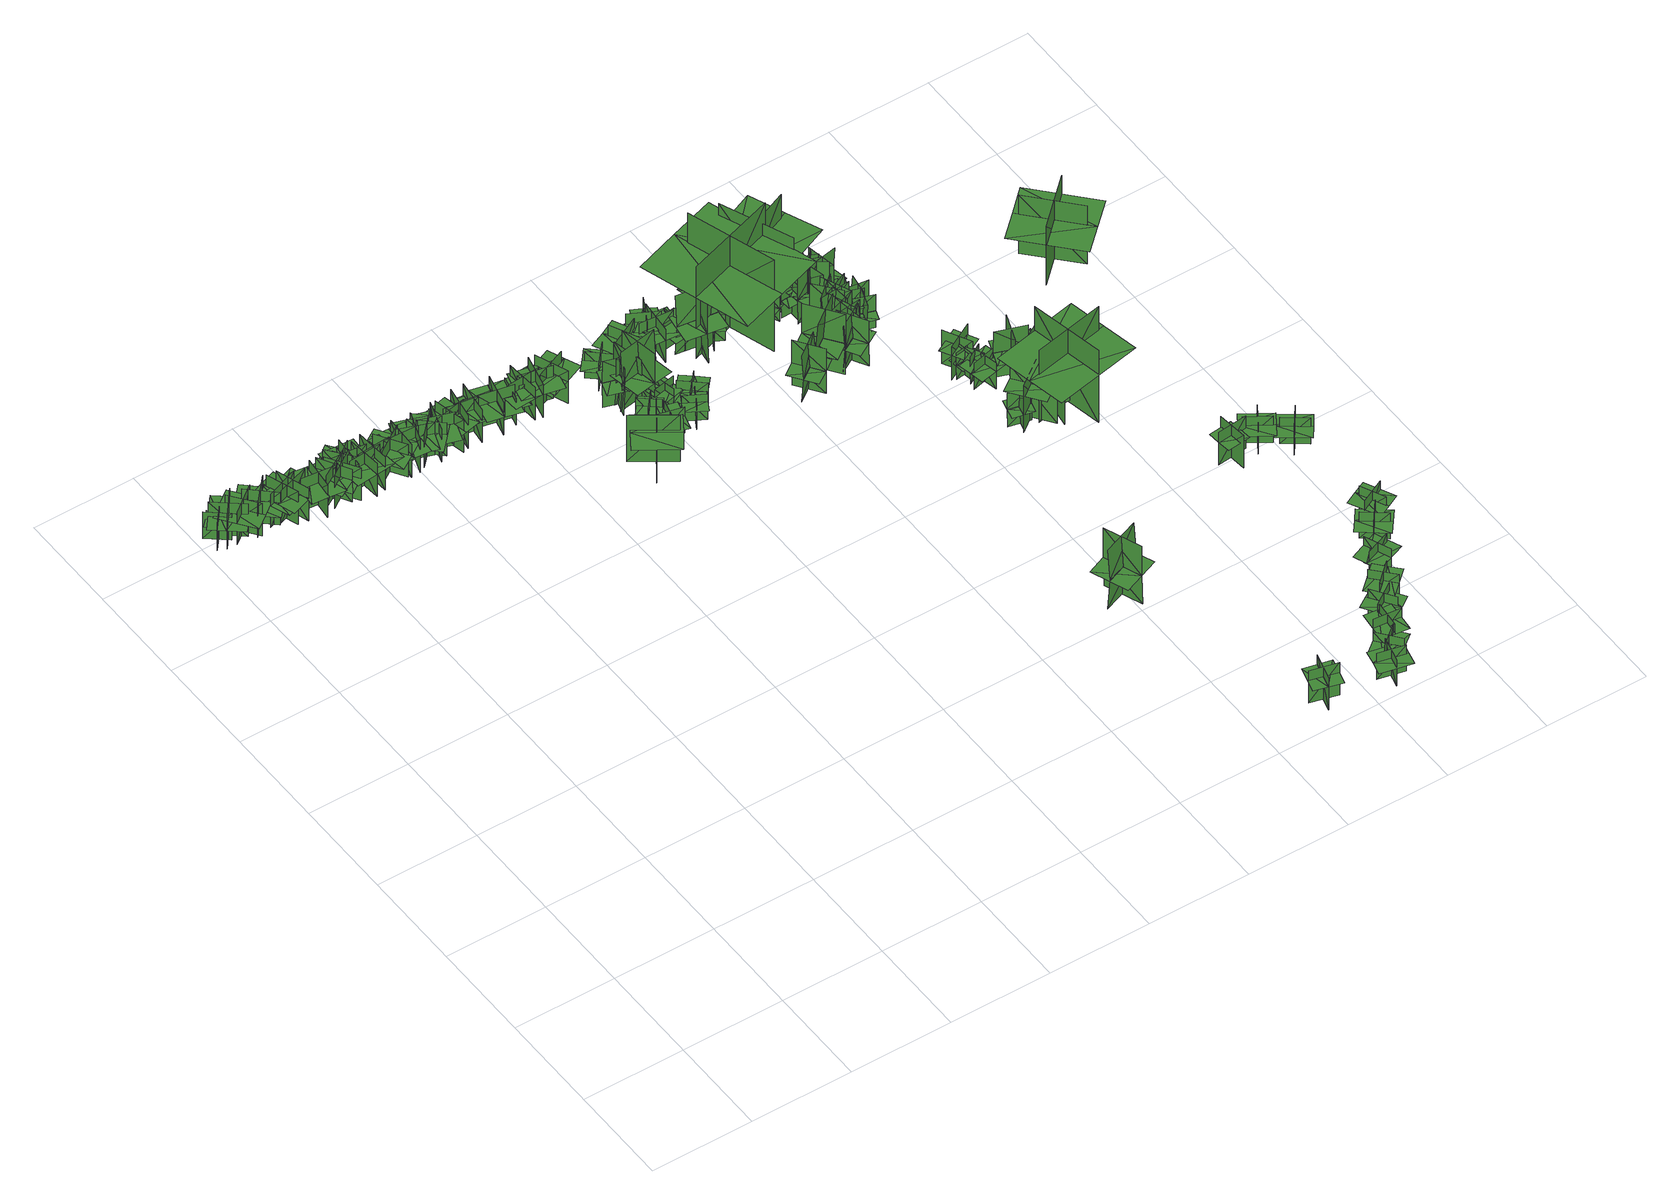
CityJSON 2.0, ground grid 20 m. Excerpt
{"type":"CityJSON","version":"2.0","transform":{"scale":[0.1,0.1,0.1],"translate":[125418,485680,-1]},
"CityObjects":{
"tree1":{"type":"SolitaryVegetationObject","geometry":[{"type":"MultiSurface","lod":"1","boundaries":[[[0,1,2]],[[0,2,3]],[[4,5,6]],[[4,6,7]],[[8,9,10]],[[8,10,11]],[[8,12,13]],[[8,13,9]]]}]},
"tree2":{"type":"SolitaryVegetationObject","geometry":[{"type":"MultiSurface","lod":"1","boundaries":[[[14,15,16]],[[14,16,17]],[[18,19,20]],[[18,20,21]],[[22,23,24]],[[22,24,25]],[[22,25,26]],[[22,26,27]]]}]},
"tree3":{"type":"SolitaryVegetationObject","geometry":[{"type":"MultiSurface","lod":"1","boundaries":[[[28,29,30]],[[28,30,31]],[[32,33,34]],[[32,34,35]],[[36,37,38]],[[36,38,39]],[[36,39,40]],[[36,40,41]]]}]},
"tree4":{"type":"SolitaryVegetationObject","geometry":[{"type":"MultiSurface","lod":"1","boundaries":[[[42,43,44]],[[42,44,45]],[[46,47,48]],[[46,48,49]],[[50,51,52]],[[50,52,53]],[[50,53,54]],[[50,54,55]]]}]},
"tree5":{"type":"SolitaryVegetationObject","geometry":[{"type":"MultiSurface","lod":"1","boundaries":[[[56,57,58]],[[56,58,59]],[[60,61,62]],[[60,62,63]],[[64,65,66]],[[64,66,67]],[[64,67,68]],[[64,68,69]]]}]},
"tree6":{"type":"SolitaryVegetationObject","geometry":[{"type":"MultiSurface","lod":"1","boundaries":[[[70,71,72]],[[70,72,73]],[[74,75,76]],[[74,76,77]],[[78,79,80]],[[78,80,81]],[[78,81,82]],[[78,82,83]]]}]},
"tree7":{"type":"SolitaryVegetationObject","geometry":[{"type":"MultiSurface","lod":"1","boundaries":[[[84,85,86]],[[84,86,87]],[[88,89,90]],[[88,90,91]],[[92,93,94]],[[92,94,95]],[[92,95,96]],[[92,96,97]]]}]},
"tree8":{"type":"SolitaryVegetationObject","geometry":[{"type":"MultiSurface","lod":"1","boundaries":[[[98,99,100]],[[98,100,101]],[[102,103,104]],[[102,104,105]],[[106,107,108]],[[106,108,109]],[[106,109,110]],[[106,110,111]]]}]},
"tree9":{"type":"SolitaryVegetationObject","geometry":[{"type":"MultiSurface","lod":"1","boundaries":[[[112,113,114]],[[112,114,115]],[[116,117,118]],[[116,118,119]],[[120,121,122]],[[120,122,123]],[[120,123,124]],[[120,124,125]]]}]},
"tree10":{"type":"SolitaryVegetationObject","geometry":[{"type":"MultiSurface","lod":"1","boundaries":[[[126,127,128]],[[126,128,129]],[[130,131,132]],[[130,132,133]],[[134,135,136]],[[134,136,137]],[[134,137,138]],[[134,138,139]]]}]},
"tree11":{"type":"SolitaryVegetationObject","geometry":[{"type":"MultiSurface","lod":"1","boundaries":[[[140,141,142]],[[140,142,143]],[[144,145,146]],[[144,146,147]],[[148,149,150]],[[148,150,151]],[[148,151,152]],[[148,152,153]]]}]},
"tree12":{"type":"SolitaryVegetationObject","geometry":[{"type":"MultiSurface","lod":"1","boundaries":[[[154,155,156]],[[154,156,157]],[[158,159,160]],[[158,160,161]],[[162,163,164]],[[162,164,165]],[[162,165,166]],[[162,166,167]]]}]},
"tree13":{"type":"SolitaryVegetationObject","geometry":[{"type":"MultiSurface","lod":"1","boundaries":[[[168,169,170]],[[168,170,171]],[[172,173,174]],[[172,174,175]],[[176,177,178]],[[176,178,179]],[[176,179,180]],[[176,180,181]]]}]},
"tree14":{"type":"SolitaryVegetationObject","geometry":[{"type":"MultiSurface","lod":"1","boundaries":[[[182,183,184]],[[182,184,185]],[[186,187,188]],[[186,188,189]],[[190,191,192]],[[190,192,193]],[[190,193,194]],[[190,194,195]]]}]},
"tree15":{"type":"SolitaryVegetationObject","geometry":[{"type":"MultiSurface","lod":"1","boundaries":[[[196,197,198]],[[196,198,199]],[[200,201,202]],[[200,202,203]],[[204,205,206]],[[204,206,207]],[[204,207,208]],[[204,208,209]]]}]},
"tree16":{"type":"SolitaryVegetationObject","geometry":[{"type":"MultiSurface","lod":"1","boundaries":[[[210,211,212]],[[210,212,213]],[[214,215,216]],[[214,216,217]],[[218,219,220]],[[218,220,221]],[[218,221,222]],[[218,222,223]]]}]},
"tree17":{"type":"SolitaryVegetationObject","geometry":[{"type":"MultiSurface","lod":"1","boundaries":[[[224,225,226]],[[224,226,227]],[[228,229,230]],[[228,230,231]],[[232,233,234]],[[232,234,235]],[[232,235,236]],[[232,236,237]]]}]},
"tree18":{"type":"SolitaryVegetationObject","geometry":[{"type":"MultiSurface","lod":"1","boundaries":[[[238,239,240]],[[238,240,241]],[[242,243,244]],[[242,244,245]],[[246,247,248]],[[246,248,249]],[[246,249,250]],[[246,250,251]]]}]},
"tree19":{"type":"SolitaryVegetationObject","geometry":[{"type":"MultiSurface","lod":"1","boundaries":[[[252,253,254]],[[252,254,255]],[[256,257,258]],[[256,258,259]],[[260,261,262]],[[260,262,263]],[[260,263,264]],[[260,264,265]]]}]},
"tree20":{"type":"SolitaryVegetationObject","geometry":[{"type":"MultiSurface","lod":"1","boundaries":[[[266,267,268]],[[266,268,269]],[[270,271,272]],[[270,272,273]],[[274,275,276]],[[274,276,277]],[[274,277,278]],[[274,278,279]]]}]},
"tree21":{"type":"SolitaryVegetationObject","geometry":[{"type":"MultiSurface","lod":"1","boundaries":[[[280,281,282]],[[280,282,283]],[[284,285,286]],[[284,286,287]],[[288,289,290]],[[288,290,291]],[[288,291,292]],[[288,292,293]]]}]},
"tree22":{"type":"SolitaryVegetationObject","geometry":[{"type":"MultiSurface","lod":"1","boundaries":[[[294,295,296]],[[294,296,297]],[[298,299,300]],[[298,300,301]],[[302,303,304]],[[302,304,305]],[[302,305,306]],[[302,306,307]]]}]},
"tree23":{"type":"SolitaryVegetationObject","geometry":[{"type":"MultiSurface","lod":"1","boundaries":[[[308,309,310]],[[308,310,311]],[[312,313,314]],[[312,314,315]],[[316,317,318]],[[316,318,319]],[[316,319,320]],[[316,320,321]]]}]},
"tree24":{"type":"SolitaryVegetationObject","geometry":[{"type":"MultiSurface","lod":"1","boundaries":[[[322,323,324]],[[322,324,325]],[[326,327,328]],[[326,328,329]],[[330,331,332]],[[330,332,333]],[[330,333,334]],[[330,334,335]]]}]},
"tree25":{"type":"SolitaryVegetationObject","geometry":[{"type":"MultiSurface","lod":"1","boundaries":[[[336,337,338]],[[336,338,339]],[[340,341,342]],[[340,342,343]],[[344,345,346]],[[344,346,347]],[[344,347,348]],[[344,348,349]]]}]},
"tree26":{"type":"SolitaryVegetationObject","geometry":[{"type":"MultiSurface","lod":"1","boundaries":[[[350,351,352]],[[350,352,353]],[[354,355,356]],[[354,356,357]],[[358,359,360]],[[358,360,361]],[[358,361,362]],[[358,362,363]]]}]},
"tree27":{"type":"SolitaryVegetationObject","geometry":[{"type":"MultiSurface","lod":"1","boundaries":[[[364,365,366]],[[364,366,367]],[[368,369,370]],[[368,370,371]],[[372,373,374]],[[372,374,375]],[[372,375,376]],[[372,376,377]]]}]},
"tree28":{"type":"SolitaryVegetationObject","geometry":[{"type":"MultiSurface","lod":"1","boundaries":[[[378,379,380]],[[378,380,381]],[[382,383,384]],[[382,384,385]],[[386,387,388]],[[386,388,389]],[[386,389,390]],[[386,390,391]]]}]},
"tree29":{"type":"SolitaryVegetationObject","geometry":[{"type":"MultiSurface","lod":"1","boundaries":[[[392,393,394]],[[392,394,395]],[[396,397,398]],[[396,398,399]],[[400,401,402]],[[400,402,403]],[[400,403,404]],[[400,404,405]]]}]},
"tree30":{"type":"SolitaryVegetationObject","geometry":[{"type":"MultiSurface","lod":"1","boundaries":[[[406,407,408]],[[406,408,409]],[[410,411,412]],[[410,412,413]],[[414,415,411]],[[414,411,410]],[[416,417,407]],[[416,407,406]],[[406,407,418]],[[406,418,419]],[[406,420,421]],[[406,421,407]]]}]},
"tree31":{"type":"SolitaryVegetationObject","geometry":[{"type":"MultiSurface","lod":"1","boundaries":[[[422,423,424]],[[422,424,425]],[[426,427,428]],[[426,428,429]],[[430,431,427]],[[430,427,426]],[[432,433,423]],[[432,423,422]],[[422,423,434]],[[422,434,435]],[[422,436,437]],[[422,437,423]]]}]},
"tree32":{"type":"SolitaryVegetationObject","geometry":[{"type":"MultiSurface","lod":"1","boundaries":[[[438,439,440]],[[438,440,441]],[[442,443,444]],[[442,444,445]],[[446,447,443]],[[446,443,442]],[[448,449,439]],[[448,439,438]],[[438,439,450]],[[438,450,451]],[[438,452,453]],[[438,453,439]]]}]},
"tree33":{"type":"SolitaryVegetationObject","geometry":[{"type":"MultiSurface","lod":"1","boundaries":[[[454,455,456]],[[454,456,457]],[[458,459,460]],[[458,460,461]],[[462,463,464]],[[462,464,465]],[[462,465,466]],[[462,466,467]]]}]},
"tree34":{"type":"SolitaryVegetationObject","geometry":[{"type":"MultiSurface","lod":"1","boundaries":[[[468,469,470]],[[468,470,471]],[[472,473,474]],[[472,474,475]],[[476,477,478]],[[476,478,479]],[[476,479,480]],[[476,480,481]]]}]},
"tree35":{"type":"SolitaryVegetationObject","geometry":[{"type":"MultiSurface","lod":"1","boundaries":[[[482,483,484]],[[482,484,485]],[[486,487,488]],[[486,488,489]],[[490,491,492]],[[490,492,493]],[[490,493,494]],[[490,494,495]]]}]},
"tree36":{"type":"SolitaryVegetationObject","geometry":[{"type":"MultiSurface","lod":"1","boundaries":[[[496,497,498]],[[496,498,499]],[[500,501,502]],[[500,502,503]],[[504,505,506]],[[504,506,507]],[[504,507,508]],[[504,508,509]]]}]},
"tree37":{"type":"SolitaryVegetationObject","geometry":[{"type":"MultiSurface","lod":"1","boundaries":[[[510,511,512]],[[510,512,513]],[[514,515,516]],[[514,516,517]],[[518,519,520]],[[518,520,521]],[[518,521,522]],[[518,522,523]]]}]},
"tree38":{"type":"SolitaryVegetationObject","geometry":[{"type":"MultiSurface","lod":"1","boundaries":[[[524,525,526]],[[524,526,527]],[[528,529,530]],[[528,530,531]],[[532,533,534]],[[532,534,535]],[[532,535,536]],[[532,536,537]]]}]},
"tree39":{"type":"SolitaryVegetationObject","geometry":[{"type":"MultiSurface","lod":"1","boundaries":[[[538,539,540]],[[538,540,541]],[[542,543,544]],[[542,544,545]],[[546,547,548]],[[546,548,549]],[[546,550,551]],[[546,551,547]]]}]},
"tree40":{"type":"SolitaryVegetationObject","geometry":[{"type":"MultiSurface","lod":"1","boundaries":[[[552,553,554]],[[552,554,555]],[[556,557,558]],[[556,558,559]],[[560,561,562]],[[560,562,563]],[[560,563,564]],[[560,564,565]]]}]},
"tree41":{"type":"SolitaryVegetationObject","geometry":[{"type":"MultiSurface","lod":"1","boundaries":[[[566,567,568]],[[566,568,569]],[[570,571,572]],[[570,572,573]],[[574,575,571]],[[574,571,570]],[[576,577,567]],[[576,567,566]],[[566,567,578]],[[566,578,579]],[[566,580,581]],[[566,581,567]]]}]},
"tree42":{"type":"SolitaryVegetationObject","geometry":[{"type":"MultiSurface","lod":"1","boundaries":[[[582,583,584]],[[582,584,585]],[[586,587,588]],[[586,588,589]],[[590,591,587]],[[590,587,586]],[[592,593,583]],[[592,583,582]],[[582,583,594]],[[582,594,595]],[[582,596,597]],[[582,597,583]]]}]},
"tree43":{"type":"SolitaryVegetationObject","geometry":[{"type":"MultiSurface","lod":"1","boundaries":[[[598,599,600]],[[598,600,601]],[[602,603,604]],[[602,604,605]],[[606,607,608]],[[606,608,609]],[[606,609,610]],[[606,610,611]]]}]},
"tree44":{"type":"SolitaryVegetationObject","geometry":[{"type":"MultiSurface","lod":"1","boundaries":[[[612,613,614]],[[612,614,615]],[[616,617,618]],[[616,618,619]],[[620,621,622]],[[620,622,623]],[[620,623,624]],[[620,624,625]]]}]},
"tree45":{"type":"SolitaryVegetationObject","geometry":[{"type":"MultiSurface","lod":"1","boundaries":[[[626,627,628]],[[626,628,629]],[[630,631,632]],[[630,632,633]],[[634,635,631]],[[634,631,630]],[[636,637,627]],[[636,627,626]],[[626,627,638]],[[626,638,639]],[[626,640,641]],[[626,641,627]]]}]},
"tree46":{"type":"SolitaryVegetationObject","geometry":[{"type":"MultiSurface","lod":"1","boundaries":[[[642,643,644]],[[642,644,645]],[[646,647,648]],[[646,648,649]],[[650,651,647]],[[650,647,646]],[[652,653,643]],[[652,643,642]],[[642,643,654]],[[642,654,655]],[[642,656,657]],[[642,657,643]]]}]},
"tree47":{"type":"SolitaryVegetationObject","geometry":[{"type":"MultiSurface","lod":"1","boundaries":[[[658,659,660]],[[658,660,661]],[[662,663,664]],[[662,664,665]],[[666,667,668]],[[666,668,669]],[[666,669,670]],[[666,670,671]]]}]},
"tree48":{"type":"SolitaryVegetationObject","geometry":[{"type":"MultiSurface","lod":"1","boundaries":[[[672,673,674]],[[672,674,675]],[[676,677,678]],[[676,678,679]],[[680,681,677]],[[680,677,676]],[[682,683,673]],[[682,673,672]],[[672,673,684]],[[672,684,685]],[[672,686,687]],[[672,687,673]]]}]},
"tree49":{"type":"SolitaryVegetationObject","geometry":[{"type":"MultiSurface","lod":"1","boundaries":[[[688,689,690]],[[688,690,691]],[[692,693,694]],[[692,694,695]],[[696,697,693]],[[696,693,692]],[[698,699,689]],[[698,689,688]],[[688,689,700]],[[688,700,701]],[[688,702,703]],[[688,703,689]]]}]},
"tree50":{"type":"SolitaryVegetationObject","geometry":[{"type":"MultiSurface","lod":"1","boundaries":[[[704,705,706]],[[704,706,707]],[[708,709,710]],[[708,710,711]],[[712,713,714]],[[712,714,715]],[[712,715,716]],[[712,716,717]]]}]},
"tree51":{"type":"SolitaryVegetationObject","geometry":[{"type":"MultiSurface","lod":"1","boundaries":[[[718,719,720]],[[718,720,721]],[[722,723,724]],[[722,724,725]],[[726,727,723]],[[726,723,722]],[[728,729,719]],[[728,719,718]],[[718,719,730]],[[718,730,731]],[[718,732,733]],[[718,733,719]]]}]},
"tree52":{"type":"SolitaryVegetationObject","geometry":[{"type":"MultiSurface","lod":"1","boundaries":[[[734,735,736]],[[734,736,737]],[[738,739,740]],[[738,740,741]],[[742,743,739]],[[742,739,738]],[[744,745,735]],[[744,735,734]],[[734,735,746]],[[734,746,747]],[[734,748,749]],[[734,749,735]]]}]},
"tree53":{"type":"SolitaryVegetationObject","geometry":[{"type":"MultiSurface","lod":"1","boundaries":[[[750,751,752]],[[750,752,753]],[[754,755,756]],[[754,756,757]],[[758,759,755]],[[758,755,754]],[[760,761,751]],[[760,751,750]],[[750,751,762]],[[750,762,763]],[[750,764,765]],[[750,765,751]]]}]},
"tree54":{"type":"SolitaryVegetationObject","geometry":[{"type":"MultiSurface","lod":"1","boundaries":[[[766,767,768]],[[766,768,769]],[[770,771,772]],[[770,772,773]],[[774,775,776]],[[774,776,777]],[[774,777,778]],[[774,778,779]]]}]},
"tree55":{"type":"SolitaryVegetationObject","geometry":[{"type":"MultiSurface","lod":"1","boundaries":[[[780,781,782]],[[780,782,783]],[[784,785,786]],[[784,786,787]],[[788,789,785]],[[788,785,784]],[[790,791,781]],[[790,781,780]],[[780,781,792]],[[780,792,793]],[[780,794,795]],[[780,795,781]]]}]},
"tree56":{"type":"SolitaryVegetationObject","geometry":[{"type":"MultiSurface","lod":"1","boundaries":[[[796,797,798]],[[796,798,799]],[[800,801,802]],[[800,802,803]],[[804,805,801]],[[804,801,800]],[[806,807,797]],[[806,797,796]],[[796,797,808]],[[796,808,809]],[[796,810,811]],[[796,811,797]]]}]},
"tree57":{"type":"SolitaryVegetationObject","geometry":[{"type":"MultiSurface","lod":"1","boundaries":[[[812,813,814]],[[812,814,815]],[[816,817,818]],[[816,818,819]],[[820,821,822]],[[820,822,823]],[[820,823,824]],[[820,824,825]]]}]},
"tree58":{"type":"SolitaryVegetationObject","geometry":[{"type":"MultiSurface","lod":"1","boundaries":[[[826,827,828]],[[826,828,829]],[[830,831,832]],[[830,832,833]],[[834,835,831]],[[834,831,830]],[[836,837,827]],[[836,827,826]],[[826,827,838]],[[826,838,839]],[[826,840,841]],[[826,841,827]]]}]},
"tree59":{"type":"SolitaryVegetationObject","geometry":[{"type":"MultiSurface","lod":"1","boundaries":[[[842,843,844]],[[842,844,845]],[[846,847,848]],[[846,848,849]],[[850,851,852]],[[850,852,853]],[[850,854,855]],[[850,855,851]]]}]},
"tree60":{"type":"SolitaryVegetationObject","geometry":[{"type":"MultiSurface","lod":"1","boundaries":[[[856,857,858]],[[856,858,859]],[[860,861,862]],[[860,862,863]],[[864,865,861]],[[864,861,860]],[[866,867,857]],[[866,857,856]],[[856,857,868]],[[856,868,869]],[[856,870,871]],[[856,871,857]]]}]},
"tree61":{"type":"SolitaryVegetationObject","geometry":[{"type":"MultiSurface","lod":"1","boundaries":[[[872,873,874]],[[872,874,875]],[[876,877,878]],[[876,878,879]],[[880,881,877]],[[880,877,876]],[[882,883,873]],[[882,873,872]],[[872,873,884]],[[872,884,885]],[[872,886,887]],[[872,887,873]]]}]},
"tree62":{"type":"SolitaryVegetationObject","geometry":[{"type":"MultiSurface","lod":"1","boundaries":[[[888,889,890]],[[888,890,891]],[[892,893,894]],[[892,894,895]],[[896,897,893]],[[896,893,892]],[[898,899,889]],[[898,889,888]],[[888,889,900]],[[888,900,901]],[[888,902,903]],[[888,903,889]]]}]},
"tree63":{"type":"SolitaryVegetationObject","geometry":[{"type":"MultiSurface","lod":"1","boundaries":[[[904,905,906]],[[904,906,907]],[[908,909,910]],[[908,910,911]],[[912,913,909]],[[912,909,908]],[[914,915,905]],[[914,905,904]],[[904,905,916]],[[904,916,917]],[[904,918,919]],[[904,919,905]]]}]},
"tree64":{"type":"SolitaryVegetationObject","geometry":[{"type":"MultiSurface","lod":"1","boundaries":[[[920,921,922]],[[920,922,923]],[[924,925,926]],[[924,926,927]],[[928,929,930]],[[928,930,931]],[[928,931,932]],[[928,932,933]]]}]},
"tree65":{"type":"SolitaryVegetationObject","geometry":[{"type":"MultiSurface","lod":"1","boundaries":[[[934,935,936]],[[934,936,937]],[[938,939,940]],[[938,940,941]],[[942,943,939]],[[942,939,938]],[[944,945,935]],[[944,935,934]],[[934,935,946]],[[934,946,947]],[[934,948,949]],[[934,949,935]]]}]},
"tree66":{"type":"SolitaryVegetationObject","geometry":[{"type":"MultiSurface","lod":"1","boundaries":[[[950,951,952]],[[950,952,953]],[[954,955,956]],[[954,956,957]],[[958,959,955]],[[958,955,954]],[[960,961,951]],[[960,951,950]],[[950,951,962]],[[950,962,963]],[[950,964,965]],[[950,965,951]]]}]},
"tree67":{"type":"SolitaryVegetationObject","geometry":[{"type":"MultiSurface","lod":"1","boundaries":[[[966,967,968]],[[966,968,969]],[[970,971,972]],[[970,972,973]],[[974,975,971]],[[974,971,970]],[[976,977,967]],[[976,967,966]],[[966,967,978]],[[966,978,979]],[[966,980,981]],[[966,981,967]]]}]},
"tree68":{"type":"SolitaryVegetationObject","geometry":[{"type":"MultiSurface","lod":"1","boundaries":[[[982,983,984]],[[982,984,985]],[[986,987,988]],[[986,988,989]],[[990,991,987]],[[990,987,986]],[[992,993,983]],[[992,983,982]],[[982,983,994]],[[982,994,995]],[[982,996,997]],[[982,997,983]]]}]},
"tree69":{"type":"SolitaryVegetationObject","geometry":[{"type":"MultiSurface","lod":"1","boundaries":[[[998,999,1000]],[[998,1000,1001]],[[1002,1003,1004]],[[1002,1004,1005]],[[1006,1007,1008]],[[1006,1008,1009]],[[1006,1010,1011]],[[1006,1011,1007]]]}]},
"tree70":{"type":"SolitaryVegetationObject","geometry":[{"type":"MultiSurface","lod":"1","boundaries":[[[1012,1013,1014]],[[1012,1014,1015]],[[1016,1017,1018]],[[1016,1018,1019]],[[1020,1021,1017]],[[1020,1017,1016]],[[1022,1023,1013]],[[1022,1013,1012]],[[1012,1013,1024]],[[1012,1024,1025]],[[1012,1026,1027]],[[1012,1027,1013]]]}]},
"tree71":{"type":"SolitaryVegetationObject","geometry":[{"type":"MultiSurface","lod":"1","boundaries":[[[1028,1029,1030]],[[1028,1030,1031]],[[1032,1033,1034]],[[1032,1034,1035]],[[1036,1037,1033]],[[1036,1033,1032]],[[1038,1039,1029]],[[1038,1029,1028]],[[1028,1029,1040]],[[1028,1040,1041]],[[1028,1042,1043]],[[1028,1043,1029]]]}]},
"tree72":{"type":"SolitaryVegetationObject","geometry":[{"type":"MultiSurface","lod":"1","boundaries":[[[1044,1045,1046]],[[1044,1046,1047]],[[1048,1049,1050]],[[1048,1050,1051]],[[1052,1053,1049]],[[1052,1049,1048]],[[1054,1055,1045]],[[1054,1045,1044]],[[1044,1045,1056]],[[1044,1056,1057]],[[1044,1058,1059]],[[1044,1059,1045]]]}]},
"tree73":{"type":"SolitaryVegetationObject","geometry":[{"type":"MultiSurface","lod":"1","boundaries":[[[1060,1061,1062]],[[1060,1062,1063]],[[1064,1065,1066]],[[1064,1066,1067]],[[1068,1069,1070]],[[1068,1070,1071]],[[1068,1072,1073]],[[1068,1073,1069]]]}]},
"tree74":{"type":"SolitaryVegetationObject","geometry":[{"type":"MultiSurface","lod":"1","boundaries":[[[1074,1075,1076]],[[1074,1076,1077]],[[1078,1079,1080]],[[1078,1080,1081]],[[1082,1083,1084]],[[1082,1084,1085]],[[1082,1085,1086]],[[1082,1086,1087]]]}]},
"tree75":{"type":"SolitaryVegetationObject","geometry":[{"type":"MultiSurface","lod":"1","boundaries":[[[1088,1089,1090]],[[1088,1090,1091]],[[1092,1093,1094]],[[1092,1094,1095]],[[1096,1097,1093]],[[1096,1093,1092]],[[1098,1099,1089]],[[1098,1089,1088]],[[1088,1089,1100]],[[1088,1100,1101]],[[1088,1102,1103]],[[1088,1103,1089]]]}]},
"tree76":{"type":"SolitaryVegetationObject","geometry":[{"type":"MultiSurface","lod":"1","boundaries":[[[1104,1105,1106]],[[1104,1106,1107]],[[1108,1109,1110]],[[1108,1110,1111]],[[1112,1113,1109]],[[1112,1109,1108]],[[1114,1115,1105]],[[1114,1105,1104]],[[1104,1105,1116]],[[1104,1116,1117]],[[1104,1118,1119]],[[1104,1119,1105]]]}]},
"tree77":{"type":"SolitaryVegetationObject","geometry":[{"type":"MultiSurface","lod":"1","boundaries":[[[1120,1121,1122]],[[1120,1122,1123]],[[1124,1125,1126]],[[1124,1126,1127]],[[1128,1129,1130]],[[1128,1130,1131]],[[1128,1132,1133]],[[1128,1133,1129]]]}]},
"tree78":{"type":"SolitaryVegetationObject","geometry":[{"type":"MultiSurface","lod":"1","boundaries":[[[1134,1135,1136]],[[1134,1136,1137]],[[1138,1139,1140]],[[1138,1140,1141]],[[1142,1143,1139]],[[1142,1139,1138]],[[1144,1145,1135]],[[1144,1135,1134]],[[1134,1135,1146]],[[1134,1146,1147]],[[1134,1148,1149]],[[1134,1149,1135]]]}]},
"tree79":{"type":"SolitaryVegetationObject","geometry":[{"type":"MultiSurface","lod":"1","boundaries":[[[1150,1151,1152]],[[1150,1152,1153]],[[1154,1155,1156]],[[1154,1156,1157]],[[1158,1159,1160]],[[1158,1160,1161]],[[1158,1161,1162]],[[1158,1162,1163]]]}]},
"tree80":{"type":"SolitaryVegetationObject","geometry":[{"type":"MultiSurface","lod":"1","boundaries":[[[1164,1165,1166]],[[1164,1166,1167]],[[1168,1169,1170]],[[1168,1170,1171]],[[1172,1173,1174]],[[1172,1174,1175]],[[1172,1175,1176]],[[1172,1176,1177]]]}]},
"tree81":{"type":"SolitaryVegetationObject","geometry":[{"type":"MultiSurface","lod":"1","boundaries":[[[1178,1179,1180]],[[1178,1180,1181]],[[1182,1183,1184]],[[1182,1184,1185]],[[1186,1187,1188]],[[1186,1188,1189]],[[1186,1189,1190]],[[1186,1190,1191]]]}]},
"tree82":{"type":"SolitaryVegetationObject","geometry":[{"type":"MultiSurface","lod":"1","boundaries":[[[1192,1193,1194]],[[1192,1194,1195]],[[1196,1197,1198]],[[1196,1198,1199]],[[1200,1201,1197]],[[1200,1197,1196]],[[1202,1203,1193]],[[1202,1193,1192]],[[1192,1193,1204]],[[1192,1204,1205]],[[1192,1206,1207]],[[1192,1207,1193]]]}]},
"tree83":{"type":"SolitaryVegetationObject","geometry":[{"type":"MultiSurface","lod":"1","boundaries":[[[1208,1209,1210]],[[1208,1210,1211]],[[1212,1213,1214]],[[1212,1214,1215]],[[1216,1217,1218]],[[1216,1218,1219]],[[1216,1219,1220]],[[1216,1220,1221]]]}]},
"tree84":{"type":"SolitaryVegetationObject","geometry":[{"type":"MultiSurface","lod":"1","boundaries":[[[1222,1223,1224]],[[1222,1224,1225]],[[1226,1227,1228]],[[1226,1228,1229]],[[1230,1231,1232]],[[1230,1232,1233]],[[1230,1233,1234]],[[1230,1234,1235]]]}]},
"tree85":{"type":"SolitaryVegetationObject","geometry":[{"type":"MultiSurface","lod":"1","boundaries":[[[1236,1237,1238]],[[1236,1238,1239]],[[1240,1241,1242]],[[1240,1242,1243]],[[1244,1245,1246]],[[1244,1246,1247]],[[1244,1247,1248]],[[1244,1248,1249]]]}]},
"tree86":{"type":"SolitaryVegetationObject","geometry":[{"type":"MultiSurface","lod":"1","boundaries":[[[1250,1251,1252]],[[1250,1252,1253]],[[1254,1255,1256]],[[1254,1256,1257]],[[1258,1259,1255]],[[1258,1255,1254]],[[1260,1261,1251]],[[1260,1251,1250]],[[1250,1251,1262]],[[1250,1262,1263]],[[1250,1264,1265]],[[1250,1265,1251]]]}]},
"tree87":{"type":"SolitaryVegetationObject","geometry":[{"type":"MultiSurface","lod":"1","boundaries":[[[1266,1267,1268]],[[1266,1268,1269]],[[1270,1271,1272]],[[1270,1272,1273]],[[1274,1275,1276]],[[1274,1276,1277]],[[1274,1277,1278]],[[1274,1278,1279]]]}]},
"tree88":{"type":"SolitaryVegetationObject","geometry":[{"type":"MultiSurface","lod":"1","boundaries":[[[1280,1281,1282]],[[1280,1282,1283]],[[1284,1285,1286]],[[1284,1286,1287]],[[1288,1289,1290]],[[1288,1290,1291]],[[1288,1291,1292]],[[1288,1292,1293]]]}]},
"tree89":{"type":"SolitaryVegetationObject","geometry":[{"type":"MultiSurface","lod":"1","boundaries":[[[1294,1295,1296]],[[1294,1296,1297]],[[1298,1299,1300]],[[1298,1300,1301]],[[1302,1303,1304]],[[1302,1304,1305]],[[1302,1305,1306]],[[1302,1306,1307]]]}]},
"tree90":{"type":"SolitaryVegetationObject","geometry":[{"type":"MultiSurface","lod":"1","boundaries":[[[1308,1309,1310]],[[1308,1310,1311]],[[1312,1313,1314]],[[1312,1314,1315]],[[1316,1317,1318]],[[1316,1318,1319]],[[1316,1319,1320]],[[1316,1320,1321]]]}]},
"tree91":{"type":"SolitaryVegetationObject","geometry":[{"type":"MultiSurface","lod":"1","boundaries":[[[1322,1323,1324]],[[1322,1324,1325]],[[1326,1327,1328]],[[1326,1328,1329]],[[1330,1331,1327]],[[1330,1327,1326]],[[1332,1333,1323]],[[1332,1323,1322]],[[1322,1323,1334]],[[1322,1334,1335]],[[1322,1336,1337]],[[1322,1337,1323]]]}]},
"tree92":{"type":"SolitaryVegetationObject","geometry":[{"type":"MultiSurface","lod":"1","boundaries":[[[1338,1339,1340]],[[1338,1340,1341]],[[1342,1343,1344]],[[1342,1344,1345]],[[1346,1347,1348]],[[1346,1348,1349]],[[1346,1349,1350]],[[1346,1350,1351]]]}]},
"tree93":{"type":"SolitaryVegetationObject","geometry":[{"type":"MultiSurface","lod":"1","boundaries":[[[1352,1353,1354]],[[1352,1354,1355]],[[1356,1357,1358]],[[1356,1358,1359]],[[1360,1361,1362]],[[1360,1362,1363]],[[1360,1363,1364]],[[1360,1364,1365]]]}]},
"tree94":{"type":"SolitaryVegetationObject","geometry":[{"type":"MultiSurface","lod":"1","boundaries":[[[1366,1367,1368]],[[1366,1368,1369]],[[1370,1371,1372]],[[1370,1372,1373]],[[1374,1375,1376]],[[1374,1376,1377]],[[1374,1377,1378]],[[1374,1378,1379]]]}]}
},
"vertices":[
[14,1418,10],[51,1387,10],[51,1387,73],[14,1418,73],[18,1381,10],[48,1417,10],[48,1417,73],[18,1381,73],[18,1415,57],[51,1387,57],[63,1402,57],[30,1430,57],[5,1401,57],[38,1373,57],
[78,1377,12],[78,1377,89],[26,1419,89],[26,1419,12],[33,1373,12],[33,1373,89],[73,1424,89],[73,1424,12],[27,1366,64],[53,1345,64],[103,1407,64],[77,1428,64],[51,1449,64],[1,1387,64],
[51,1371,13],[51,1371,90],[104,1411,90],[104,1411,13],[58,1415,13],[58,1415,90],[97,1364,90],[97,1364,13],[52,1423,65],[25,1403,65],[73,1339,65],[100,1359,65],[127,1379,65],[79,1443,65],
[89,1366,12],[89,1366,90],[134,1416,90],[134,1416,12],[88,1411,12],[88,1411,90],[136,1368,90],[136,1368,12],[80,1418,64],[58,1393,64],[118,1339,64],[140,1364,64],[162,1389,64],[103,1443,64],
[119,1372,13],[119,1372,91],[182,1395,91],[182,1395,13],[139,1413,13],[139,1413,91],[161,1352,91],[161,1352,13],[135,1422,65],[104,1410,65],[132,1335,65],[163,1347,65],[194,1358,65],[167,1433,65],
[179,1348,14],[179,1348,91],[158,1412,91],[158,1412,14],[139,1369,14],[139,1369,91],[200,1390,91],[200,1390,14],[130,1366,66],[141,1334,66],[217,1360,66],[206,1392,66],[195,1423,66],[119,1398,66],
[180,1372,15],[180,1372,93],[247,1365,93],[247,1365,15],[216,1399,15],[216,1399,93],[209,1335,93],[209,1335,15],[217,1409,68],[184,1413,68],[175,1333,68],[209,1330,68],[242,1326,68],[250,1406,68],
[262,1341,16],[262,1341,93],[228,1398,93],[228,1398,16],[218,1353,16],[218,1353,93],[274,1386,93],[274,1386,16],[210,1347,68],[227,1319,68],[296,1360,68],[279,1389,68],[261,1417,68],[193,1376,68],
[239,1391,16],[239,1391,94],[276,1335,94],[276,1335,16],[283,1381,16],[283,1381,94],[230,1345,94],[230,1345,16],[292,1387,68],[273,1415,68],[206,1370,68],[225,1342,68],[244,1314,68],[310,1359,68],
[296,1404,12],[296,1404,89],[244,1363,89],[244,1363,12],[290,1360,12],[290,1360,89],[250,1410,89],[250,1410,12],[296,1352,64],[322,1372,64],[273,1436,64],[247,1415,64],[220,1395,64],[270,1331,64],
[250,1384,12],[250,1384,90],[316,1379,90],[316,1379,12],[284,1412,12],[284,1412,90],[280,1348,90],[280,1348,12],[285,1422,65],[252,1425,65],[246,1345,65],[280,1342,65],[313,1340,65],[319,1420,65],
[303,1328,16],[303,1328,94],[297,1395,94],[297,1395,16],[269,1358,16],[269,1358,94],[333,1363,94],[333,1363,16],[259,1357,69],[262,1323,69],[342,1331,69],[338,1364,69],[335,1397,69],[256,1390,69],
[323,1333,16],[323,1333,94],[318,1400,94],[318,1400,16],[290,1363,16],[290,1363,94],[354,1368,94],[354,1368,16],[280,1363,69],[282,1329,69],[362,1335,69],[360,1369,69],[357,1402,69],[277,1396,69],
[325,1345,16],[325,1345,94],[381,1382,94],[381,1382,16],[336,1389,16],[336,1389,94],[371,1335,94],[371,1335,16],[330,1398,69],[302,1380,69],[346,1312,69],[374,1330,69],[402,1349,69],[358,1416,69],
[409,1362,16],[409,1362,94],[342,1365,94],[342,1365,16],[375,1332,16],[375,1332,94],[378,1397,94],[378,1397,16],[375,1323,69],[408,1321,69],[411,1401,69],[378,1403,69],[345,1404,69],[341,1324,69],
[373,1375,16],[373,1375,94],[436,1352,94],[436,1352,16],[415,1393,16],[415,1393,94],[393,1333,94],[393,1333,16],[418,1403,68],[386,1414,68],[359,1338,68],[391,1327,68],[422,1316,68],[449,1391,68],
[451,1339,16],[451,1339,94],[402,1385,94],[402,1385,16],[405,1338,16],[405,1338,94],[450,1385,94],[450,1385,16],[399,1331,68],[423,1308,68],[478,1366,68],[454,1389,68],[430,1412,68],[374,1354,68],
[477,1352,16],[477,1352,94],[413,1373,94],[413,1373,16],[436,1332,16],[436,1332,94],[456,1394,94],[456,1394,16],[433,1323,68],[465,1313,68],[490,1389,68],[458,1399,68],[426,1409,68],[402,1333,68],
[440,1356,16],[440,1356,93],[505,1369,93],[505,1369,16],[465,1393,16],[465,1393,93],[479,1330,93],[479,1330,16],[463,1403,68],[430,1396,68],[447,1317,68],[480,1324,68],[512,1331,68],[496,1410,68],
[491,1334,15],[491,1334,93],[501,1400,93],[501,1400,15],[465,1370,15],[465,1370,93],[529,1361,93],[529,1361,15],[455,1372,67],[450,1339,67],[529,1327,67],[534,1360,67],[539,1393,67],[460,1405,67],
[517,1332,15],[517,1332,93],[525,1399,93],[525,1399,15],[490,1368,15],[490,1368,93],[554,1361,93],[554,1361,15],[480,1369,67],[476,1336,67],[556,1327,67],[560,1360,67],[564,1393,67],[484,1402,67],
[594,1349,16],[594,1349,93],[529,1363,93],[529,1363,16],[556,1325,16],[556,1325,93],[570,1388,93],[570,1388,16],[553,1316,68],[586,1308,68],[603,1387,68],[571,1394,68],[538,1401,68],[521,1323,68],
[567,1365,16],[567,1365,78],[619,1352,78],[619,1352,16],[598,1383,16],[598,1383,78],[586,1333,78],[586,1333,16],[600,1390,58],[574,1397,58],[559,1334,58],[585,1328,58],[611,1322,58],[626,1384,58],
[618,1323,17],[618,1323,94],[613,1389,94],[613,1389,17],[585,1353,17],[585,1353,94],[649,1358,94],[649,1358,17],[575,1352,69],[577,1319,69],[657,1325,69],[655,1358,69],[652,1391,69],[572,1385,69],
[647,1386,17],[647,1386,95],[632,1321,95],[632,1321,17],[671,1347,17],[671,1347,95],[608,1362,95],[608,1362,17],[680,1345,70],[688,1377,70],[610,1395,70],[602,1363,70],[595,1330,70],[673,1312,70],
[689,1160,15],[762,1110,15],[762,1110,125],[689,1160,125],[702,1091,15],[751,1164,15],[751,1164,125],[702,1091,125],[690,1151,90],[668,1117,90],[741,1069,90],[764,1103,90],[786,1137,90],[712,1186,90],
[660,1386,16],[660,1386,93],[685,1324,93],[685,1324,16],[701,1368,16],[701,1368,93],[642,1343,93],[642,1343,16],[710,1372,68],[697,1403,68],[623,1372,68],[636,1341,68],[649,1310,68],[723,1341,68],
[752,1170,18],[752,1170,80],[804,1157,80],[804,1157,18],[784,1188,18],[784,1188,80],[771,1138,80],[771,1138,18],[786,1195,60],[760,1202,60],[744,1141,60],[769,1134,60],[795,1127,60],[812,1189,60],
[783,1193,17],[749,1221,17],[749,1221,79],[783,1193,79],[780,1222,17],[752,1188,17],[752,1188,79],[780,1222,79],[780,1222,62],[764,1236,62],[735,1202,62],[752,1188,62],[769,1174,62],[797,1208,62],
[765,1307,70],[747,1250,70],[777,1241,70],[794,1298,70],[785,1271,70],[728,1288,70],[727,1285,124],[784,1267,124],[784,1267,15],[727,1285,15],[762,1307,15],[745,1250,15],[747,1250,124],[765,1307,124],[736,1315,70],[718,1259,70],
[806,1287,70],[748,1275,70],[754,1245,71],[812,1257,71],[784,1252,70],[772,1310,70],[768,1310,125],[781,1251,125],[781,1251,16],[768,1310,16],[805,1290,16],[747,1277,16],[748,1275,125],[806,1287,125],[800,1317,71],[742,1304,71],
[790,1225,86],[777,1300,86],[738,1293,86],[751,1218,86],[746,1254,86],[822,1268,86],[821,1272,156],[746,1259,156],[746,1259,16],[821,1272,16],[794,1225,16],[780,1300,16],[777,1300,156],[790,1225,156],[829,1231,86],[815,1307,86],
[779,1361,14],[779,1361,76],[744,1321,76],[744,1321,14],[781,1325,14],[781,1325,76],[742,1359,76],[742,1359,14],[787,1320,56],[805,1340,56],[756,1382,56],[739,1362,56],[721,1342,56],[769,1299,56],
[813,1202,18],[804,1246,18],[804,1246,79],[813,1202,79],[829,1227,18],[786,1218,18],[786,1218,79],[829,1227,79],[829,1227,62],[825,1248,62],[781,1240,62],[786,1218,62],[790,1196,62],[833,1205,62],
[824,1152,19],[846,1190,19],[846,1190,80],[824,1152,80],[852,1160,19],[814,1181,19],[814,1181,80],[852,1160,80],[852,1160,63],[863,1179,63],[825,1201,63],[814,1181,63],[803,1162,63],[841,1140,63],
[827,1215,18],[827,1215,80],[867,1180,80],[867,1180,18],[863,1217,18],[863,1217,80],[829,1178,80],[829,1178,18],[868,1223,60],[848,1240,60],[806,1192,60],[826,1174,60],[846,1157,60],[888,1205,60],
[785,1334,14],[785,1334,91],[845,1363,91],[845,1363,14],[801,1376,14],[801,1376,91],[829,1318,91],[829,1318,14],[796,1385,66],[766,1371,66],[801,1298,66],[831,1313,66],[861,1328,66],[826,1400,66],
[873,1313,13],[873,1313,91],[879,1380,91],[879,1380,13],[845,1349,13],[845,1349,91],[909,1343,91],[909,1343,13],[835,1350,65],[832,1316,65],[912,1309,65],[915,1342,65],[918,1375,65],[838,1383,65],
[885,1395,11],[857,1343,11],[857,1343,90],[885,1395,90],[840,1381,11],[892,1353,11],[892,1353,90],[840,1381,90],[882,1391,69],[857,1343,69],[878,1332,69],[903,1380,69],[862,1401,69],[837,1354,69],
[938,1346,10],[938,1346,72],[885,1339,72],[885,1339,10],[916,1318,10],[916,1318,72],[909,1369,72],[909,1369,10],[917,1310,52],[943,1314,52],[934,1377,52],[908,1373,52],[881,1370,52],[890,1306,52],
[1200,400,88],[1172,472,88],[1135,457,88],[1163,386,88],[1151,421,88],[1222,449,88],[1220,453,158],[1149,425,158],[1149,425,18],[1220,453,18],[1203,402,18],[1175,473,18],[1172,472,158],[1200,400,158],[1236,415,88],[1208,486,88],
[931,1276,78],[942,1351,78],[903,1357,78],[892,1281,78],[899,1317,78],[974,1307,78],[975,1311,148],[899,1322,148],[899,1322,8],[975,1311,8],[934,1275,8],[945,1351,8],[942,1351,148],[931,1276,148],[970,1270,78],[980,1346,78],
[1302,62,13],[1355,48,13],[1355,48,90],[1302,62,90],[1320,30,13],[1334,84,13],[1334,84,90],[1320,30,90],[1320,30,68],[1347,23,68],[1361,77,68],[1334,84,68],[1307,90,68],[1293,37,68],
[957,1293,8],[978,1334,8],[978,1334,70],[957,1293,70],[985,1302,8],[985,1302,70],[944,1324,70],[944,1324,8],[985,1302,51],[994,1320,51],[961,1337,51],[952,1319,51],[943,1302,51],[976,1285,51],
[1050,1102,66],[1015,1151,66],[990,1133,66],[1025,1085,66],[1009,1108,66],[1058,1143,66],[1055,1146,120],[1007,1111,120],[1007,1111,11],[1055,1146,11],[1052,1104,11],[1017,1152,11],[1015,1151,120],[1050,1102,120],[1074,1120,66],[1040,1168,66],
[996,1344,66],[985,1403,66],[955,1397,66],[966,1339,66],[962,1367,66],[1020,1378,66],[1020,1381,121],[961,1371,121],[961,1371,12],[1020,1381,12],[999,1345,12],[988,1403,12],[985,1403,121],[996,1344,121],[1026,1350,66],[1015,1408,66],
[924,1297,6],[924,1297,223],[1102,1354,223],[1102,1354,6],[983,1408,6],[983,1408,223],[1039,1237,223],[1039,1237,6],[975,1435,153],[886,1406,153],[955,1192,153],[1044,1221,153],[1133,1250,153],[1064,1464,153],
[1060,1187,80],[1106,1125,80],[1137,1149,80],[1092,1210,80],[1113,1180,80],[1051,1135,80],[1054,1131,150],[1115,1176,150],[1115,1176,10],[1054,1131,10],[1058,1185,10],[1103,1123,10],[1106,1125,150],[1060,1187,150],[1029,1164,80],[1074,1102,80],
[1039,1395,66],[1029,1337,66],[1060,1331,66],[1070,1390,66],[1064,1362,66],[1005,1372,66],[1005,1368,120],[1063,1358,120],[1063,1358,11],[1005,1368,11],[1037,1395,11],[1027,1337,11],[1029,1337,120],[1039,1395,120],[1010,1400,66],[1000,1342,66],
[1444,11,14],[1444,11,76],[1456,63,76],[1456,63,14],[1425,42,14],[1425,42,76],[1476,30,76],[1476,30,14],[1418,43,56],[1412,17,56],[1474,3,56],[1480,29,56],[1486,55,56],[1423,69,56],
[1081,1282,44],[1066,1313,44],[1051,1305,44],[1065,1274,44],[1059,1289,44],[1089,1304,44],[1088,1306,75],[1058,1291,75],[1058,1291,13],[1088,1306,13],[1082,1283,13],[1068,1313,13],[1066,1313,75],[1081,1282,75],[1097,1289,44],[1082,1320,44],
[1144,1114,67],[1114,1165,67],[1087,1150,67],[1117,1098,67],[1104,1124,67],[1155,1154,67],[1153,1157,121],[1102,1127,121],[1102,1127,12],[1153,1157,12],[1146,1115,12],[1116,1166,12],[1114,1165,121],[1144,1114,121],[1170,1129,67],[1140,1180,67],
[1101,1156,67],[1160,1163,67],[1156,1194,67],[1097,1186,67],[1126,1189,67],[1134,1130,67],[1137,1130,121],[1129,1189,121],[1129,1189,12],[1137,1130,12],[1102,1153,12],[1161,1161,12],[1160,1163,121],[1101,1156,121],[1105,1126,67],[1164,1134,67],
[1482,45,14],[1482,45,76],[1448,86,76],[1448,86,14],[1446,49,14],[1446,49,76],[1486,82,76],[1486,82,14],[1440,44,56],[1457,24,56],[1507,64,56],[1490,85,56],[1473,106,56],[1423,65,56],
[1104,1167,67],[1160,1187,67],[1149,1216,67],[1093,1196,67],[1121,1205,67],[1141,1149,67],[1144,1150,121],[1124,1206,121],[1124,1206,12],[1144,1150,12],[1105,1165,12],[1161,1185,12],[1160,1187,121],[1104,1167,121],[1114,1139,67],[1170,1159,67],
[1096,1326,45],[1097,1292,45],[1115,1293,45],[1113,1327,45],[1113,1311,45],[1080,1309,45],[1080,1307,76],[1114,1309,76],[1114,1309,14],[1080,1307,14],[1094,1326,14],[1096,1292,14],[1097,1292,76],[1096,1326,76],[1078,1325,45],[1080,1291,45],
[1118,1294,11],[1118,1294,181],[1061,1430,181],[1061,1430,11],[1027,1334,11],[1027,1334,181],[1158,1388,181],[1158,1388,11],[1007,1325,126],[1035,1257,126],[1198,1325,126],[1169,1393,126],[1141,1461,126],[978,1393,126],
[1151,1195,67],[1113,1241,67],[1089,1222,67],[1127,1176,67],[1110,1199,67],[1156,1236,67],[1153,1239,121],[1108,1201,121],[1108,1201,12],[1153,1239,12],[1153,1197,12],[1115,1243,12],[1113,1241,121],[1151,1195,121],[1174,1214,67],[1136,1260,67],
[1098,1385,12],[1091,1326,12],[1091,1326,90],[1098,1385,90],[1062,1356,12],[1120,1349,12],[1120,1349,90],[1062,1356,90],[1097,1380,70],[1091,1326,70],[1114,1324,70],[1120,1377,70],[1074,1383,70],[1068,1329,70],
[1110,1310,52],[1111,1268,52],[1133,1268,52],[1132,1311,52],[1132,1291,52],[1089,1289,52],[1089,1287,91],[1132,1288,91],[1132,1288,13],[1089,1287,13],[1108,1310,13],[1109,1268,13],[1111,1268,91],[1110,1310,91],[1088,1309,52],[1090,1267,52],
[1110,1202,67],[1169,1208,67],[1166,1239,67],[1107,1233,67],[1135,1235,67],[1141,1175,67],[1144,1176,121],[1139,1235,121],[1139,1235,12],[1144,1176,12],[1110,1200,12],[1169,1205,12],[1169,1208,121],[1110,1202,121],[1113,1172,67],[1172,1178,67],
[1119,1203,66],[1173,1227,66],[1161,1255,67],[1107,1231,67],[1133,1242,66],[1157,1187,66],[1160,1189,121],[1136,1243,121],[1136,1243,12],[1160,1189,12],[1120,1201,12],[1174,1225,12],[1173,1227,121],[1119,1203,121],[1131,1175,67],[1186,1199,67],
[1104,1263,67],[1161,1278,67],[1154,1308,68],[1096,1293,68],[1124,1299,67],[1139,1242,67],[1142,1243,122],[1128,1300,122],[1128,1300,13],[1142,1243,13],[1104,1261,13],[1162,1276,13],[1161,1278,122],[1104,1263,122],[1111,1234,68],[1169,1249,68],
[1463,108,16],[1463,108,78],[1517,103,78],[1517,103,16],[1492,131,16],[1492,131,78],[1487,79,78],[1487,79,16],[1493,138,58],[1466,141,58],[1459,77,58],[1486,75,58],[1513,72,58],[1519,136,58],
[1149,1319,68],[1126,1264,68],[1155,1252,68],[1177,1307,68],[1165,1281,68],[1110,1304,68],[1109,1300,122],[1164,1278,122],[1164,1278,13],[1109,1300,13],[1146,1320,13],[1124,1265,13],[1126,1264,122],[1149,1319,122],[1121,1330,68],[1098,1275,68],
[1167,1262,68],[1119,1298,68],[1101,1273,68],[1148,1238,68],[1126,1256,68],[1162,1303,68],[1159,1305,122],[1123,1258,122],[1123,1258,13],[1159,1305,13],[1168,1264,13],[1121,1300,13],[1119,1298,122],[1167,1262,122],[1185,1287,68],[1137,1322,68],
[1150,1328,68],[1125,1274,68],[1153,1261,68],[1178,1315,68],[1165,1290,68],[1111,1315,68],[1109,1311,122],[1163,1287,122],[1163,1287,13],[1109,1311,13],[1148,1329,13],[1123,1275,13],[1125,1274,122],[1150,1328,122],[1122,1341,68],[1098,1287,68],
[1253,868,55],[1294,858,55],[1299,880,55],[1258,889,55],[1277,884,55],[1268,843,55],[1270,842,94],[1280,883,94],[1280,883,16],[1270,842,16],[1252,866,16],[1294,857,16],[1294,858,94],[1253,868,94],[1248,847,55],[1289,838,55],
[1187,1247,11],[1165,1192,11],[1165,1192,89],[1187,1247,89],[1144,1228,11],[1199,1206,11],[1199,1206,89],[1144,1228,89],[1185,1242,69],[1165,1192,69],[1186,1183,69],[1206,1233,69],[1163,1251,69],[1143,1201,69],
[1165,1195,52],[1205,1182,52],[1212,1203,52],[1171,1216,52],[1190,1209,52],[1178,1169,52],[1180,1168,91],[1193,1208,91],[1193,1208,13],[1180,1168,13],[1164,1193,13],[1205,1181,13],[1205,1182,91],[1165,1195,91],[1158,1174,52],[1199,1162,52],
[1182,1259,45],[1148,1264,45],[1146,1246,45],[1180,1242,45],[1164,1245,45],[1168,1278,45],[1166,1279,76],[1162,1245,76],[1162,1245,14],[1166,1279,14],[1182,1261,14],[1148,1265,14],[1148,1264,76],[1182,1259,76],[1184,1276,45],[1151,1281,45],
[1158,1309,68],[1169,1251,68],[1199,1257,68],[1188,1315,68],[1192,1287,68],[1134,1276,68],[1135,1272,122],[1193,1283,122],[1193,1283,13],[1135,1272,13],[1155,1309,13],[1166,1250,13],[1169,1251,122],[1158,1309,122],[1128,1304,68],[1139,1245,68],
[1323,824,18],[1274,890,18],[1274,890,128],[1323,824,128],[1332,888,18],[1266,839,18],[1266,839,128],[1332,888,128],[1319,829,99],[1274,890,99],[1248,871,99],[1293,810,99],[1345,849,99],[1300,909,99],
[1534,164,14],[1534,164,76],[1490,134,76],[1490,134,14],[1527,129,14],[1527,129,76],[1498,172,76],[1498,172,14],[1531,122,56],[1553,137,56],[1518,190,56],[1495,175,56],[1473,161,56],[1509,107,56],
[1173,1222,51],[1215,1216,51],[1218,1237,52],[1176,1243,52],[1196,1240,51],[1190,1198,51],[1192,1197,90],[1198,1239,90],[1198,1239,12],[1192,1197,12],[1172,1220,12],[1214,1214,12],[1215,1216,90],[1173,1222,90],[1170,1200,52],[1212,1194,52],
[1243,1003,50],[1277,1008,50],[1275,1025,50],[1241,1020,50],[1257,1022,50],[1262,988,50],[1264,989,81],[1259,1022,81],[1259,1022,18],[1264,989,18],[1244,1002,18],[1277,1006,18],[1277,1008,81],[1243,1003,81],[1246,986,50],[1279,991,50],
[1289,1035,17],[1237,1007,17],[1237,1007,96],[1289,1035,96],[1245,1048,17],[1273,997,17],[1273,997,96],[1245,1048,96],[1285,1033,75],[1237,1007,75],[1248,987,75],[1296,1013,75],[1274,1054,75],[1226,1028,75],
[1256,981,50],[1285,998,50],[1276,1013,51],[1247,996,51],[1261,1004,50],[1279,975,50],[1281,976,82],[1263,1005,82],[1263,1005,19],[1281,976,19],[1257,980,19],[1286,997,19],[1285,998,82],[1256,981,82],[1265,966,51],[1294,984,51],
[1285,946,19],[1285,946,81],[1273,999,81],[1273,999,19],[1254,966,19],[1254,966,81],[1305,978,81],[1305,978,19],[1247,965,61],[1252,939,61],[1315,952,61],[1309,979,61],[1304,1005,61],[1241,991,61],
[1522,208,16],[1522,208,78],[1558,169,78],[1558,169,16],[1558,206,16],[1558,206,78],[1520,171,78],[1520,171,16],[1564,211,58],[1546,231,58],[1498,188,58],[1516,168,58],[1534,148,58],[1582,191,58],
[1344,896,19],[1332,815,19],[1332,815,127],[1344,896,127],[1302,864,19],[1302,864,127],[1383,853,127],[1383,853,19],[1302,864,93],[1297,831,93],[1362,821,93],[1366,855,93],[1371,889,93],[1307,898,93],
[1336,992,72],[1316,936,72],[1345,926,72],[1365,982,72],[1355,955,72],[1299,975,72],[1297,972,126],[1353,952,126],[1353,952,17],[1297,972,17],[1334,993,17],[1314,937,17],[1316,936,126],[1336,992,126],[1308,1002,72],[1288,946,72],
[1382,789,16],[1382,789,187],[1353,933,187],[1353,933,16],[1301,845,16],[1301,845,187],[1440,873,187],[1440,873,16],[1279,841,131],[1294,769,131],[1467,804,131],[1452,876,131],[1437,948,131],[1265,913,131],
[1582,227,13],[1582,227,75],[1561,277,75],[1561,277,13],[1548,242,13],[1548,242,75],[1596,261,75],[1596,261,13],[1541,239,55],[1551,214,55],[1611,238,55],[1600,263,55],[1590,288,55],[1531,264,55],
[1383,974,16],[1336,945,16],[1336,945,93],[1383,974,93],[1348,983,16],[1376,936,16],[1376,936,93],[1348,983,93],[1348,983,72],[1324,969,72],[1353,921,72],[1376,936,72],[1400,950,72],[1371,998,72],
[1405,911,56],[1363,906,56],[1365,884,56],[1408,889,56],[1387,887,56],[1383,930,56],[1380,929,95],[1385,887,95],[1385,887,17],[1380,929,17],[1405,913,17],[1363,908,17],[1363,906,95],[1405,911,95],[1403,932,56],[1361,928,56],
[1403,965,17],[1359,956,17],[1359,956,78],[1403,965,78],[1378,982,17],[1387,938,17],[1387,938,78],[1378,982,78],[1378,982,61],[1356,977,61],[1366,934,61],[1387,938,61],[1409,943,61],[1400,986,61],
[1515,626,14],[1521,568,14],[1521,568,91],[1515,626,91],[1491,597,14],[1491,597,91],[1549,603,91],[1549,603,14],[1491,597,67],[1494,573,67],[1540,578,67],[1538,602,67],[1535,626,67],[1489,621,67],
[1590,290,15],[1590,290,77],[1623,333,77],[1623,333,15],[1586,326,15],[1586,326,77],[1627,295,77],[1627,295,15],[1580,331,56],[1564,310,56],[1614,271,56],[1631,292,56],[1647,313,56],[1596,352,56],
[1607,340,16],[1607,340,78],[1655,364,78],[1655,364,16],[1619,374,16],[1619,374,78],[1642,328,78],[1642,328,16],[1616,381,58],[1592,369,58],[1621,312,58],[1645,324,58],[1668,336,58],[1640,393,58],
[1470,923,47],[1465,889,47],[1482,886,47],[1488,920,47],[1484,904,47],[1451,910,47],[1450,908,78],[1484,902,78],[1484,902,16],[1450,908,16],[1469,923,16],[1463,890,16],[1465,889,78],[1470,923,78],[1453,926,47],[1448,892,47],
[1555,575,21],[1555,575,83],[1584,620,83],[1584,620,21],[1548,611,21],[1548,611,83],[1591,583,83],[1591,583,21],[1541,615,63],[1527,592,63],[1581,558,63],[1595,580,63],[1610,603,63],[1556,637,63],
[1605,542,17],[1605,542,79],[1637,586,79],[1637,586,17],[1600,578,17],[1600,578,79],[1642,548,79],[1642,548,17],[1594,583,59],[1578,561,59],[1630,523,59],[1646,545,59],[1661,567,59],[1610,604,59],
[1582,1186,10],[1582,1186,149],[1494,1103,149],[1494,1103,10],[1577,1104,10],[1577,1104,149],[1498,1189,149],[1498,1189,10],[1589,1091,104],[1633,1132,104],[1535,1238,104],[1491,1197,104],[1447,1156,104],[1545,1050,104]
]}
